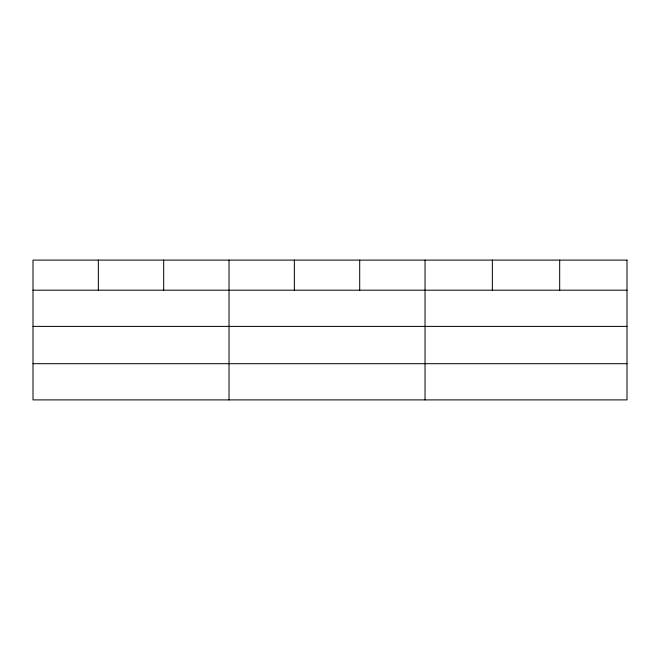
<?xml version="1.0" encoding="UTF-8"?>
<svg xmlns="http://www.w3.org/2000/svg" width="660" height="660" viewBox="0 0 660 660"><rect width="100%" height="100%" fill="white"/><g stroke="black" fill="none" stroke-linecap="round" stroke-linejoin="round"><path stroke-width="0.99" d="M33 290.194L627 290.194M33 326.395L627 326.395M33 363.693L627 363.693M559.68 260.106L559.68 290.194M492.36 260.106L492.36 290.194M425.04 260.106L425.04 399.894M359.7 260.106L359.7 290.194M294.36 260.106L294.36 290.194M229.02 260.106L229.02 399.894M163.68 260.106L163.68 290.194M98.34 260.106L98.34 290.194M627 260.106L33 260.106L33 399.894L627 399.894L627 260.106"/></g></svg>
